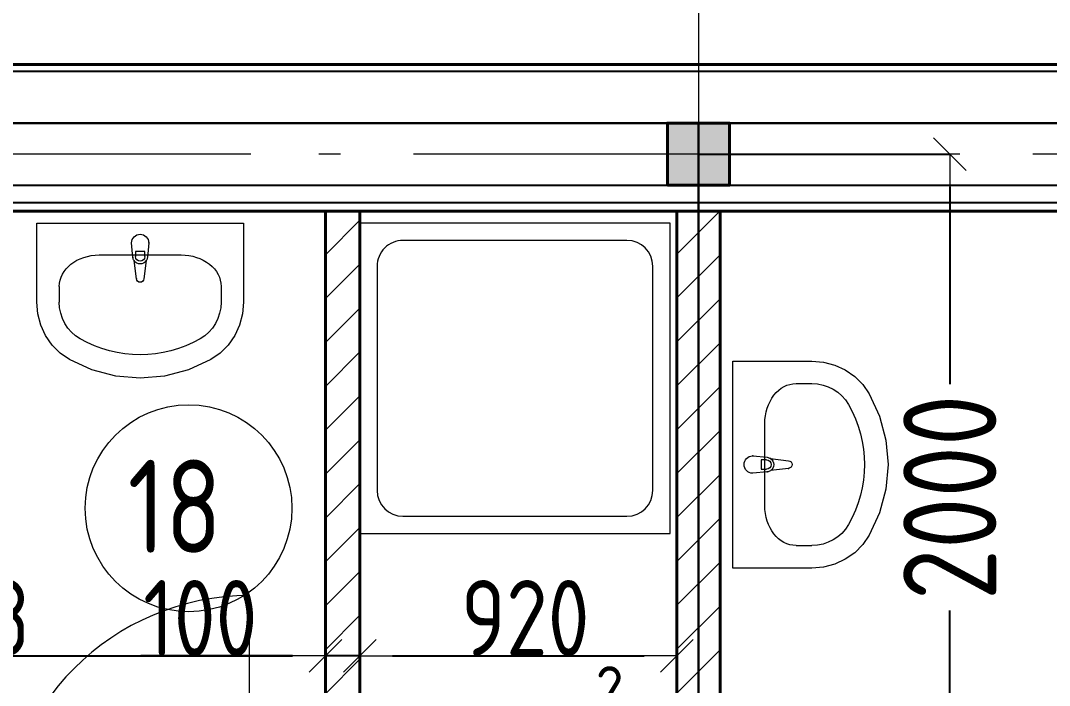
# Model space of a CAD drawing. Header units: millimetres. Extents: x -60256 to 201272, y 21388 to 77592.
# Drawn here: x -7088 to -4103, y 70315 to 72243 of the extents above; entities that cross this region are included whole.
import ezdxf
from ezdxf.enums import TextEntityAlignment as Align

# ---------------------------------------------------------------- set-up
doc = ezdxf.new("R2010")
doc.units = ezdxf.units.MM
doc.header["$MEASUREMENT"] = 0
doc.linetypes.add('Double Dashed', pattern=[1797.222233, 1325, -211.666656, 63.333344, -197.222233])
for name, color, linetype in [('Двери ArchiCAD', 7, 'Continuous'), ('колонны', 7, 'Continuous'), ('оси', 7, 'Continuous'), ('перегородки', 7, 'Continuous'), ('размеры внутр', 7, 'Continuous'), ('стены внутр', 7, 'Continuous'), ('стены наруж', 7, 'Continuous'), ('№ помещений', 7, 'Continuous')]:
    doc.layers.add(name, color=color, linetype=linetype)
for name, color, linetype, lineweight in [('Двери ArchiCAD_Ном._пера__97', 7, 'Continuous', 20), ('Двери ArchiCAD_Ном._пера__99', 7, 'Continuous', 40), ('колонны_Ном._пера__94', 252, 'Continuous', 13), ('колонны_Ном._пера__99', 7, 'Continuous', 40), ('оборудование_Ном._пера__95', 251, 'Continuous', 13), ('оси_Ном._пера__96', 7, 'Continuous', 13), ('перегородки_Ном._пера__96', 7, 'Continuous', 13), ('перегородки_Ном._пера__99', 7, 'Continuous', 40), ('площади_Ном._пера__96', 7, 'Continuous', 13), ('стены внутр_Ном._пера__96', 7, 'Continuous', 13), ('стены внутр_Ном._пера__99', 7, 'Continuous', 40), ('стены наруж_Ном._пера__1', 7, 'Continuous', 25), ('стены наруж_Ном._пера__99', 7, 'Continuous', 40), ('№ помещений_Ном._пера__96', 7, 'Continuous', 13)]:
    doc.layers.add(name, color=color, linetype=linetype, lineweight=lineweight)
doc.styles.add('СГЕНЕРИР_СТИЛЬ_1', font='isocp.shx')
doc.styles.add('СГЕНЕРИР_СТИЛЬ_3', font='gost_2_304-81_type.ttf')
doc.styles.add('СГЕНЕРИР_СТИЛЬ_4', font='gost_2_304-81_type.ttf')
doc.dimstyles.new('СГЕНЕРИР_СТИЛЬ__2', dxfattribs={"dimtxt": 270.000005, "dimasz": 95, "dimexe": 0.18, "dimexo": 0, "dimgap": 0.09, "dimtad": 1, "dimdec": 0, "dimzin": 0, "dimdsep": 46, "dimtxsty": 'СГЕНЕРИР_СТИЛЬ_3', "dimblk": 'ARROWHEAD_6', "dimblk1": 'ARROWHEAD_6', "dimblk2": 'ARROWHEAD_6', "dimcen": 0.09, "dimclrd": 7, "dimclre": 7, "dimclrt": 98, "dimadec": 0, "dimazin": 0, "dimtfac": 1, "dimtdec": 4, "dimtmove": 0, "dimatfit": 3, "dimfxl": 1, "dimtolj": 1, "dimtzin": 0, "dimarcsym": 0})
doc.dimstyles.new('СГЕНЕРИР_СТИЛЬ__3', dxfattribs={"dimtxt": 220.000005, "dimasz": 95, "dimexe": 0.18, "dimexo": 0, "dimgap": 0.09, "dimtad": 1, "dimtih": 1, "dimtoh": 1, "dimdec": 0, "dimzin": 0, "dimdsep": 46, "dimtxsty": 'СГЕНЕРИР_СТИЛЬ_3', "dimblk": 'ARROWHEAD_6', "dimblk1": 'ARROWHEAD_6', "dimblk2": 'ARROWHEAD_6', "dimcen": 0.09, "dimclrd": 7, "dimclre": 7, "dimclrt": 98, "dimadec": 0, "dimazin": 0, "dimtfac": 1, "dimtdec": 4, "dimtmove": 0, "dimatfit": 3, "dimfxl": 1, "dimtolj": 1, "dimtzin": 0, "dimarcsym": 0})
pattern_1 = [(45, (0, 0), (-63.63961, 63.63961), [])]

# ---------------------------------------------------------------- blocks, each defined once
blk = doc.blocks.new('Умывальник 01 16_2')
at = {"layer": 'оборудование_Ном._пера__95', "linetype": 'Continuous'}
for p, q in [((-300, 0), (-300, -229.1)), ((300, 0), (-300, 0)), ((300, -229.1), (300, 0)), ((-25, -57.3), (-21, -99.3)), ((21, -99.3), (25, -57.3)), ((-13.6, -97.1), (-13.6, -82.2)), ((-13.6, -82.2), (13.6, -82.2)), ((13.6, -82.2), (13.6, -97.1)), ((118.8, -92.3), (-118.8, -92.3)), ((-17.7, -108.8), (-11.1, -161.7)), ((11.1, -161.7), (17.7, -108.8)), ((-234.8, -183.3), (-234.8, -229.1)), ((234.8, -183.3), (234.8, -229.1)), ((-300, -229.1), (-297.1, -262.8)), ((297.1, -262.8), (300, -229.1)), ((-297.1, -262.8), (-288.5, -295.5)), ((288.5, -295.5), (297.1, -262.8)), ((-288.5, -295.5), (-274.5, -326)), ((274.5, -326), (288.5, -295.5)), ((-274.5, -326), (-255.5, -353.4)), ((255.5, -353.4), (274.5, -326)), ((-255.5, -353.4), (-232.2, -376.9)), ((232.2, -376.9), (255.5, -353.4)), ((-232.2, -376.9), (-205.2, -395.6)), ((205.2, -395.6), (232.2, -376.9)), ((-205.2, -395.6), (-140, -425.5)), ((140, -425.5), (205.2, -395.6)), ((-140, -425.5), (-71, -443.8)), ((-71, -443.8), (0, -450)), ((0, -450), (71, -443.8)), ((71, -443.8), (140, -425.5))]:
    blk.add_line(p, q, dxfattribs=at)
for centre, radius, start, end in [((0, -57.3), 25, 0, 180), ((0, -97.4), 21.1, 185.1696, 212.771), ((0, -97.4), 21.1, 212.771, 327.229), ((0, -97.1), 13.6, 180, 0), ((0, -97.4), 21.1, 327.229, 354.8304), ((0, -160.3), 11.2, 187.1389, 352.8611)]:
    blk.add_arc(centre, radius, start, end, dxfattribs=at)
for centre, major_axis, ratio, start_param, end_param in [((-118.7, -183.3), (116.1, 0), 0.783646, 1.570796, 3.141593), ((118.7, -183.3), (116.1, 0), 0.783646, 0, 1.570796), ((-118.9, -229.1), (0, -121.2), 0.956522, 4.712389, 5.78621), ((118.9, -229.1), (0, -121.2), 0.956522, 0.496975, 1.570796), ((0, 0), (0, -381.8), 0.956522, 5.78621, 6.78016)]:
    blk.add_ellipse(centre, major_axis=major_axis, ratio=ratio, start_param=start_param, end_param=end_param, dxfattribs=at)
for p in [(-25, -57.3), (-17.7, -108.8), (21, -99.3), (11.1, -161.7)]:
    blk.add_point(p, dxfattribs=at)
blk = doc.blocks.new('Поддон душа квадратный 15_2')
at = {"layer": 'оборудование_Ном._пера__95', "linetype": 'Continuous'}
for p, q in [((900, 900), (0, 900)), ((0, 900), (0, 0)), ((900, 0), (900, 900)), ((775, 850), (125, 850)), ((50, 775), (50, 125)), ((850, 125), (850, 775)), ((125, 50), (775, 50)), ((0, 0), (900, 0))]:
    blk.add_line(p, q, dxfattribs=at)
for centre, start, end in [((125, 775), 90, 180), ((775, 775), 0, 90), ((125, 125), 180, 270), ((775, 125), 270, 0)]:
    blk.add_arc(centre, 75, start, end, dxfattribs=at)
blk = doc.blocks.new('Умывальник 01 16_3')
at = {"layer": 'оборудование_Ном._пера__95', "linetype": 'Continuous'}
for p, q in [((-300, 0), (-300, -229.1)), ((300, 0), (-300, 0)), ((300, -229.1), (300, 0)), ((-25, -57.3), (-21, -99.3)), ((21, -99.3), (25, -57.3)), ((-13.6, -97.1), (-13.6, -82.2)), ((-13.6, -82.2), (13.6, -82.2)), ((13.6, -82.2), (13.6, -97.1)), ((118.8, -92.3), (-118.8, -92.3)), ((-17.7, -108.8), (-11.1, -161.7)), ((11.1, -161.7), (17.7, -108.8)), ((-234.8, -183.3), (-234.8, -229.1)), ((234.8, -183.3), (234.8, -229.1)), ((-300, -229.1), (-297.1, -262.8)), ((297.1, -262.8), (300, -229.1)), ((-297.1, -262.8), (-288.5, -295.5)), ((288.5, -295.5), (297.1, -262.8)), ((-288.5, -295.5), (-274.5, -326)), ((274.5, -326), (288.5, -295.5)), ((-274.5, -326), (-255.5, -353.4)), ((255.5, -353.4), (274.5, -326)), ((-255.5, -353.4), (-232.2, -376.9)), ((232.2, -376.9), (255.5, -353.4)), ((-232.2, -376.9), (-205.2, -395.6)), ((205.2, -395.6), (232.2, -376.9)), ((-205.2, -395.6), (-140, -425.5)), ((140, -425.5), (205.2, -395.6)), ((-140, -425.5), (-71, -443.8)), ((-71, -443.8), (0, -450)), ((0, -450), (71, -443.8)), ((71, -443.8), (140, -425.5))]:
    blk.add_line(p, q, dxfattribs=at)
for centre, radius, start, end in [((0, -57.3), 25, 0, 180), ((0, -97.4), 21.1, 185.1696, 212.771), ((0, -97.4), 21.1, 212.771, 327.229), ((0, -97.1), 13.6, 180, 0), ((0, -97.4), 21.1, 327.229, 354.8304), ((0, -160.3), 11.2, 187.1389, 352.8611)]:
    blk.add_arc(centre, radius, start, end, dxfattribs=at)
for centre, major_axis, ratio, start_param, end_param in [((-118.7, -183.3), (116.1, 0), 0.783646, 1.570796, 3.141593), ((118.7, -183.3), (116.1, 0), 0.783646, 0, 1.570796), ((-118.9, -229.1), (0, -121.2), 0.956522, 4.712389, 5.78621), ((118.9, -229.1), (0, -121.2), 0.956522, 0.496975, 1.570796), ((0, 0), (0, -381.8), 0.956522, 5.78621, 6.78016)]:
    blk.add_ellipse(centre, major_axis=major_axis, ratio=ratio, start_param=start_param, end_param=end_param, dxfattribs=at)
for p in [(-25, -57.3), (-17.7, -108.8), (21, -99.3), (11.1, -161.7)]:
    blk.add_point(p, dxfattribs=at)
blk = doc.blocks.new('Стена_20_1', base_point=(-5121, 65455.7))
at = {"layer": 'стены внутр_Ном._пера__96', "linetype": 'Continuous'}
h = blk.add_hatch(dxfattribs=at)
h.set_pattern_fill('FACE_BRICK_0001', color=256, style=0, pattern_type=2)
h.set_pattern_definition(pattern_1)
h.paths.add_polyline_path([(-5058.5, 65620.7), (-5058.5, 71690.7), (-5183.5, 71690.7), (-5183.5, 65620.7)])
at = {"layer": 'стены внутр_Ном._пера__99', "linetype": 'Continuous', "flags": 128}
for points in [[(-5058.5, 71690.7), (-5183.5, 71690.7)], [(-5183.5, 71690.7), (-5183.5, 69855.7)], [(-5058.5, 65620.7), (-5058.5, 71690.7)]]:
    blk.add_lwpolyline(points, dxfattribs=at)
blk = doc.blocks.new('Стена_31_1', base_point=(-11121, 71855.7))
at = {"layer": 'стены наруж_Ном._пера__1', "linetype": 'Continuous'}
for p, q in [((-5211, 72095.7), (-10956, 72095.7)), ((-5031, 72095.7), (-5211, 72095.7)), ((789, 72095.7), (-5031, 72095.7)), ((-5211, 71945.7), (-10956, 71945.7)), ((-5211, 71945.7), (-5031, 71945.7)), ((789, 71945.7), (-5031, 71945.7)), ((-10956, 71765.7), (-5211, 71765.7)), ((-5031, 71765.7), (-5211, 71765.7)), ((-5031, 71765.7), (789, 71765.7)), ((-10956, 71715.7), (-5211, 71715.7)), ((-5211, 71715.7), (-5031, 71715.7)), ((-5031, 71715.7), (789, 71715.7))]:
    blk.add_line(p, q, dxfattribs=at)
at = {"layer": 'стены наруж_Ном._пера__99', "linetype": 'Continuous', "flags": 128}
for points in [[(12714, 72115.7), (-10956, 72115.7)], [(-10956, 71690.7), (12714, 71690.7)]]:
    blk.add_lwpolyline(points, dxfattribs=at)
blk = doc.blocks.new('Стена_39_1', base_point=(-6103.5, 71855.7))
at = {"layer": 'перегородки_Ном._пера__96', "linetype": 'Continuous'}
h = blk.add_hatch(dxfattribs=at)
h.set_pattern_fill('FACE_BRICK_0001', color=256, style=0, pattern_type=2)
h.set_pattern_definition(pattern_1)
h.paths.add_polyline_path([(-6203.5, 71690.7), (-6203.5, 69850.7), (-6103.5, 69850.7), (-6103.5, 71690.7)])
at = {"layer": 'перегородки_Ном._пера__99', "linetype": 'Continuous', "flags": 128}
for points in [[(-6203.5, 71690.7), (-6203.5, 69850.7)], [(-6103.5, 71690.7), (-6203.5, 71690.7)], [(-6103.5, 69850.7), (-6103.5, 71690.7)], [(-6203.5, 69850.7), (-6103.5, 69850.7)]]:
    blk.add_lwpolyline(points, dxfattribs=at)
blk = doc.blocks.new('Дверь 16_9')
at = {"layer": 'Двери ArchiCAD_Ном._пера__97', "linetype": 'Continuous'}
for p, q in [((360, 0), (360, 720)), ((-360, 0), (-400, 0)), ((-400, 0), (-400, -100)), ((-360, -100), (-360, 0)), ((400, 0), (360, 0)), ((360, 0), (360, -100)), ((400, -100), (400, 0)), ((-400, -100), (-360, -100)), ((360, -100), (400, -100))]:
    blk.add_line(p, q, dxfattribs=at)
blk.add_arc((360, 0), 720, 90, 180, dxfattribs=at)
at = {"layer": 'Двери ArchiCAD_Ном._пера__99', "linetype": 'Continuous'}
for p, q in [((-400, 0), (-400, -100)), ((400, 0), (400, -100))]:
    blk.add_line(p, q, dxfattribs=at)
blk = doc.blocks.new('Стена_41_1', base_point=(-5121, 69855.7))
at = {"layer": 'Двери ArchiCAD', "color": 44, "linetype": 'Continuous', "lineweight": 35, "zscale": 1000}
blk.add_blockref('Дверь 16_9', (-6783.5, 69855.7), dxfattribs=at)
blk = doc.blocks.new('Колонна_10_1', base_point=(-5121, 71855.7))
at = {"layer": 'колонны_Ном._пера__94', "linetype": 'Continuous'}
blk.add_hatch(color=256, dxfattribs=at).paths.add_polyline_path([(-5211, 71765.7), (-5031, 71765.7), (-5031, 71945.7), (-5211, 71945.7)])
at = {"layer": 'колонны_Ном._пера__99', "linetype": 'Continuous', "flags": 128}
blk.add_lwpolyline([(-5211, 71765.7), (-5031, 71765.7), (-5031, 71945.7), (-5211, 71945.7)], close=True, dxfattribs=at)
blk = doc.blocks.new('Стандартный маркер сетки_8')
at = {"layer": 'оси_Ном._пера__96', "linetype": 'Double Dashed'}
blk.add_line((900, 0), (20403.4, 0), dxfattribs=at)
at = {"layer": 'оси_Ном._пера__96', "style": 'СГЕНЕРИР_СТИЛЬ_3'}
blk.add_attdef('AC_MarkerText_1', text='', height=350, rotation=90, dxfattribs=at).set_placement((21973.1, -122.2), align=Align.BOTTOM_LEFT)
blk = doc.blocks.new('Номер помещения 15_15')
at = {"layer": '№ помещений_Ном._пера__96', "linetype": 'Continuous'}
blk.add_circle((0, 0), 300, dxfattribs=at)
at = {"layer": '№ помещений_Ном._пера__96', "insert": (-176.7, 5.4), "char_height": 270, "attachment_point": 4, "style": 'СГЕНЕРИР_СТИЛЬ_4'}
blk.add_mtext('{18}', dxfattribs=at)
blk = doc.blocks.new('ARROWHEAD_6')
at = {"color": 0, "linetype": 'Continuous', "lineweight": 0}
for p, q in [((-0.5, -0.5), (0.5, 0.5)), ((0, 0), (-1, 0))]:
    blk.add_line(p, q, dxfattribs=at)
blk = doc.blocks.new('*D855')
at = {"layer": 'Defpoints', "color": 0, "linetype": 'Continuous', "transparency": 16777216}
for p in [(-8016, 70853.2), (-6203.5, 70853.2), (-6203.5, 70400.8)]:
    blk.add_point(p, dxfattribs=at)
at = {"layer": 'размеры внутр', "color": 7, "linetype": 'Continuous', "lineweight": -2, "transparency": 16777216}
for p, q in [((-8016, 70853.2), (-8016, 70400.6)), ((-6203.5, 70853.2), (-6203.5, 70400.6)), ((-7921, 70400.8), (-6298.5, 70400.8))]:
    blk.add_line(p, q, dxfattribs=at)
at = {"layer": 'размеры внутр', "color": 7, "linetype": 'Continuous', "lineweight": -2, "transparency": 16777216, "xscale": 95, "yscale": 95, "zscale": 95, "rotation": 180}
blk.add_blockref('ARROWHEAD_6', (-8016, 70400.8), dxfattribs=at)
at = {"layer": 'размеры внутр', "color": 7, "linetype": 'Continuous', "lineweight": -2, "transparency": 16777216, "xscale": 95, "yscale": 95, "zscale": 95}
blk.add_blockref('ARROWHEAD_6', (-6203.5, 70400.8), dxfattribs=at)
at = {"layer": 'размеры внутр', "color": 98, "linetype": 'Continuous', "transparency": 16777216, "insert": (-7279.7, 70510.8), "char_height": 220, "attachment_point": 5, "style": 'СГЕНЕРИР_СТИЛЬ_3'}
blk.add_mtext('\\A1;1813', dxfattribs=at)
blk = doc.blocks.new('*D856')
at = {"layer": 'Defpoints', "color": 0, "linetype": 'Continuous', "transparency": 16777216}
for p in [(-6203.5, 70853.2), (-6103.5, 70853.2), (-6103.5, 70400.8)]:
    blk.add_point(p, dxfattribs=at)
at = {"layer": 'размеры внутр', "color": 7, "linetype": 'Continuous', "lineweight": -2, "transparency": 16777216}
for p, q in [((-6203.5, 70853.2), (-6203.5, 70400.6)), ((-6103.5, 70853.2), (-6103.5, 70400.6)), ((-6298.5, 70400.8), (-6739.4, 70400.8)), ((-6103.5, 70400.8), (-6203.5, 70400.8)), ((-6008.5, 70400.8), (-5913.5, 70400.8))]:
    blk.add_line(p, q, dxfattribs=at)
at = {"layer": 'размеры внутр', "color": 7, "linetype": 'Continuous', "lineweight": -2, "transparency": 16777216, "xscale": 95, "yscale": 95, "zscale": 95}
blk.add_blockref('ARROWHEAD_6', (-6203.5, 70400.8), dxfattribs=at)
at = {"layer": 'размеры внутр', "color": 7, "linetype": 'Continuous', "lineweight": -2, "transparency": 16777216, "xscale": 95, "yscale": 95, "zscale": 95, "rotation": 180}
blk.add_blockref('ARROWHEAD_6', (-6103.5, 70400.8), dxfattribs=at)
at = {"layer": 'размеры внутр', "color": 98, "linetype": 'Continuous', "transparency": 16777216, "insert": (-6566.4, 70510.8), "char_height": 220, "attachment_point": 5, "style": 'СГЕНЕРИР_СТИЛЬ_3'}
blk.add_mtext('\\A1;100', dxfattribs=at)
blk = doc.blocks.new('*D857')
at = {"layer": 'Defpoints', "color": 0, "linetype": 'Continuous', "transparency": 16777216}
for p in [(-6103.5, 70853.2), (-5183.5, 70400.8), (-5183.5, 68655.7)]:
    blk.add_point(p, dxfattribs=at)
at = {"layer": 'размеры внутр', "color": 7, "linetype": 'Continuous', "lineweight": -2, "transparency": 16777216}
for p, q in [((-6103.5, 70853.2), (-6103.5, 70400.6)), ((-6008.5, 70400.8), (-5278.5, 70400.8)), ((-5183.5, 68655.7), (-5183.5, 70400.9))]:
    blk.add_line(p, q, dxfattribs=at)
at = {"layer": 'размеры внутр', "color": 7, "linetype": 'Continuous', "lineweight": -2, "transparency": 16777216, "xscale": 95, "yscale": 95, "zscale": 95, "rotation": 180}
blk.add_blockref('ARROWHEAD_6', (-6103.5, 70400.8), dxfattribs=at)
at = {"layer": 'размеры внутр', "color": 7, "linetype": 'Continuous', "lineweight": -2, "transparency": 16777216, "xscale": 95, "yscale": 95, "zscale": 95}
blk.add_blockref('ARROWHEAD_6', (-5183.5, 70400.8), dxfattribs=at)
at = {"layer": 'размеры внутр', "color": 98, "linetype": 'Continuous', "transparency": 16777216, "insert": (-5623.5, 70510.8), "char_height": 220, "attachment_point": 5, "style": 'СГЕНЕРИР_СТИЛЬ_3'}
blk.add_mtext('\\A1;920', dxfattribs=at)
blk = doc.blocks.new('*D860')
at = {"layer": 'Defpoints', "color": 0, "linetype": 'Continuous', "transparency": 16777216}
for p in [(-5121, 71855.7), (-4391.7, 71855.7), (-8121, 69855.7)]:
    blk.add_point(p, dxfattribs=at)
at = {"layer": 'размеры внутр', "color": 7, "linetype": 'Continuous', "lineweight": -2, "transparency": 16777216}
for p, q in [((-5121, 71855.7), (-4391.5, 71855.7)), ((-4391.7, 71760.7), (-4391.7, 71188.4)), ((-4391.7, 69950.7), (-4391.7, 70532.5)), ((-8121, 69855.7), (-4391.5, 69855.7))]:
    blk.add_line(p, q, dxfattribs=at)
at = {"layer": 'размеры внутр', "color": 7, "linetype": 'Continuous', "lineweight": -2, "transparency": 16777216, "xscale": 95, "yscale": 95, "zscale": 95}
for p, rotation in [((-4391.7, 71855.7), 90), ((-4391.7, 69855.7), 270)]:
    blk.add_blockref('ARROWHEAD_6', p, dxfattribs=dict(at, rotation=rotation))
at = {"layer": 'размеры внутр', "color": 98, "linetype": 'Continuous', "transparency": 16777216, "insert": (-4391.7, 70860.4), "char_height": 270, "attachment_point": 5, "rotation": 90, "style": 'СГЕНЕРИР_СТИЛЬ_3'}
blk.add_mtext('\\A1;2000', dxfattribs=at)
blk = doc.blocks.new('Стандартный маркер сетки_18')
at = {"layer": 'оси_Ном._пера__96', "linetype": 'Double Dashed'}
blk.add_line((900, 0), (76534.9, 0), dxfattribs=at)
at = {"layer": 'оси_Ном._пера__96', "style": 'СГЕНЕРИР_СТИЛЬ_3'}
for tag, p in [('AC_MarkerText_1_1', (-243.9, 269.7)), ('AC_MarkerText_1_2', (77991.1, 269.7))]:
    blk.add_attdef(tag, text='', height=350, rotation=180, dxfattribs=at).set_placement(p, align=Align.BOTTOM_LEFT)

msp = doc.modelspace()

# ---------------------------------------------------------------- linework, layer by layer
at = {"color": 3, "lineweight": 30}
for points in [[(-8083.50277, 71945.66051), (-5121.00277, 71945.66051), (-5121.00277, 69807.8023), (-8083.50277, 69807.8023)], [(-5121.00277, 71945.66051), (-2121.00278, 71945.66051), (-2121.00278, 65365.6605), (-5121.00277, 65365.6605)]]:
    msp.add_lwpolyline(points, close=True, dxfattribs=at)

# ---------------------------------------------------------------- block references
at = {"layer": 'колонны'}
msp.add_blockref('Колонна_10_1', (-5121.00277, 71855.66051), dxfattribs=at)
at = {"layer": 'оборудование_Ном._пера__95', "linetype": 'Continuous', "xscale": -1, "zscale": 1000}
msp.add_blockref('Умывальник 01 16_2', (-6741.00277, 71655.66051), dxfattribs=at)
at = {"layer": 'оборудование_Ном._пера__95', "linetype": 'Continuous', "zscale": 1000, "rotation": 180}
msp.add_blockref('Поддон душа квадратный 15_2', (-5203.50277, 71655.66051), dxfattribs=at)
at = {"layer": 'оборудование_Ном._пера__95', "linetype": 'Continuous', "xscale": -1, "zscale": 1000, "rotation": 90}
msp.add_blockref('Умывальник 01 16_3', (-5021.00277, 70955.66051), dxfattribs=at)
at = {"layer": 'оси', "color": 251, "linetype": 'Continuous', "lineweight": 13, "zscale": 1000}
for name, p, rotation in [('Стандартный маркер сетки_8', (-5121.00277, 73257.10001), 270), ('Стандартный маркер сетки_18', (26830.04628, 71855.66051), 180)]:
    msp.add_blockref(name, p, dxfattribs=dict(at, rotation=rotation))
at = {"layer": 'перегородки'}
for name, p in [('Стена_39_1', (-6103.50277, 71855.66051)), ('Стена_41_1', (-5121.00277, 69855.66051))]:
    msp.add_blockref(name, p, dxfattribs=at)
at = {"layer": 'стены внутр'}
msp.add_blockref('Стена_20_1', (-5121.00277, 65455.66051), dxfattribs=at)
at = {"layer": 'стены наруж'}
msp.add_blockref('Стена_31_1', (-11121.00277, 71855.66051), dxfattribs=at)
at = {"layer": '№ помещений', "color": 102, "linetype": 'Continuous', "lineweight": 15, "zscale": 1000}
msp.add_blockref('Номер помещения 15_15', (-6600.49348, 70829.08579), dxfattribs=at)

# ---------------------------------------------------------------- texts
at = {"layer": 'площади_Ном._пера__96', "insert": (-5973.545, 70007.67776), "char_height": 200, "attachment_point": 7, "style": 'СГЕНЕРИР_СТИЛЬ_1'}
msp.add_mtext('{1,6 м{\\H0.66x;\\S2^  ;}}', dxfattribs=at)

# ---------------------------------------------------------------- dimensions: what is measured, and where the dimension line sits
at = {"layer": 'размеры внутр', "linetype": 'Continuous'}
dim = msp.add_linear_dim(base=(-4391.72863, 71855.66051), p1=(-8121.00277, 69855.66051), p2=(-5121.00277, 71855.66051), angle=90, dimstyle='СГЕНЕРИР_СТИЛЬ__2', dxfattribs=at)
dim.commit()
dim.dimension.update_dxf_attribs({"geometry": '*D860', "text_midpoint": (-4391.72863, 70860.40982), "dimtype": 160, "text_rotation": 90})
for base, p1, p2, picture, middle in [((-6203.5027687069, 70400.7554643028), (-8016.0027687069, 70853.1605076162), (-6203.5027687069, 70853.1605076162), '*D855', (-7279.7489668524, 70400.7554643028)), ((-6103.50277, 70400.75546), (-6203.50277, 70853.16051), (-6103.50277, 70853.16051), '*D856', (-6566.44992, 70400.75546)), ((-5183.50277, 70400.75546), (-6103.50277, 70853.16051), (-5183.50277, 68655.66051), '*D857', (-5623.47948, 70400.75546))]:
    dim = msp.add_linear_dim(base=base, p1=p1, p2=p2, dimstyle='СГЕНЕРИР_СТИЛЬ__3', dxfattribs=at)
    dim.commit()
    dim.dimension.update_dxf_attribs({"geometry": picture, "text_midpoint": middle, "dimtype": 160})

doc.saveas('drawing.dxf')
